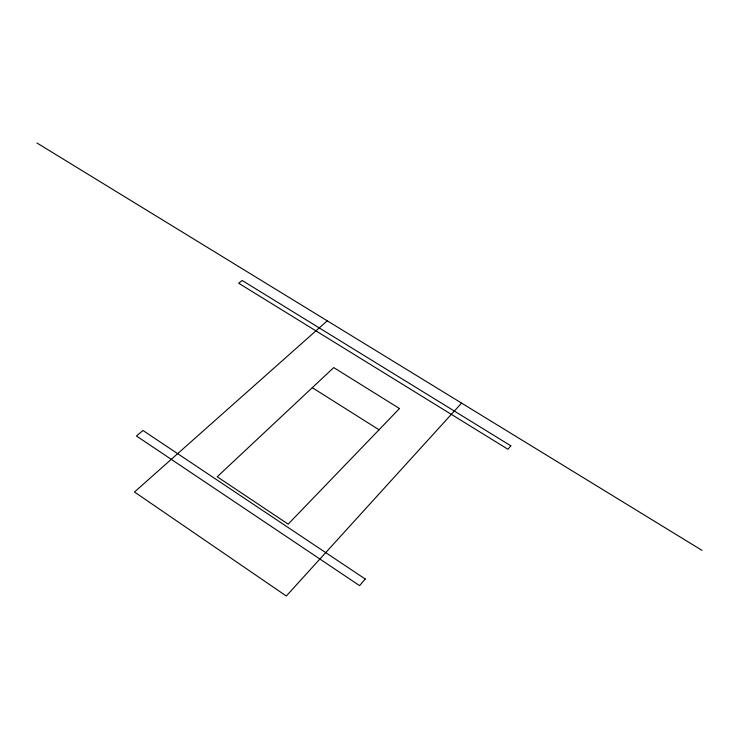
<?xml version="1.0" encoding="UTF-8"?>
<svg xmlns="http://www.w3.org/2000/svg" width="739" height="739" viewBox="0 0 739 739"><rect width="100%" height="100%" fill="white"/><g stroke="black" fill="none" stroke-linecap="round" stroke-linejoin="round"><path stroke-width="1.11" d="M461.524 403.152L286.298 596.013L134.489 492.008L327.183 320.855M36.95 142.987L702.05 550.398M312.292 387.679L379.033 429.784M510.843 445.82L507.97 449.284L238.66 283.222L242.161 280.469L510.843 445.82M365.242 579.016L359.579 585.639L136.447 435.992L142.96 430.477L365.242 579.016M399.494 408.538L288.173 524.136L217.211 476.775L333.732 367.588L399.494 408.538"/></g></svg>
